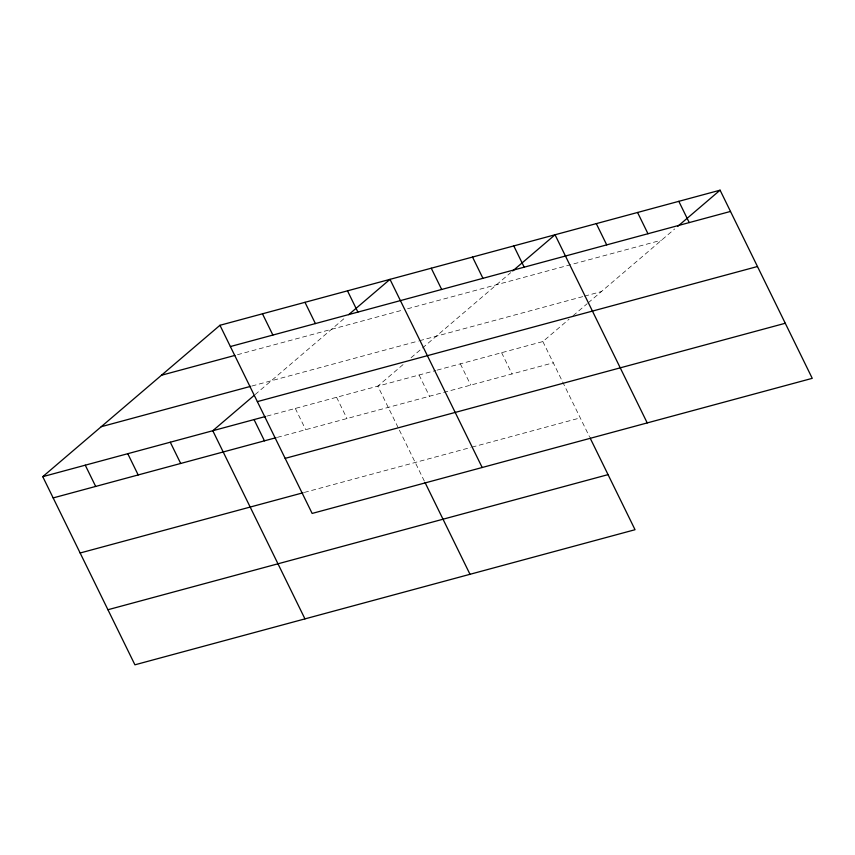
<?xml version="1.0" encoding="UTF-8"?>
<svg xmlns="http://www.w3.org/2000/svg" width="855" height="855" viewBox="0 0 855 855"><rect width="100%" height="100%" fill="white"/><g stroke="black" fill="none" stroke-linecap="round" stroke-linejoin="round"><path stroke-width="0.64" stroke-dasharray="4.28 3.21" d="M255.132 394.561L345.634 317.248M403.036 364.615L377.825 386.15L398.793 428.954M411.095 357.721L510.67 272.67M437.14 370.119L542.861 341.562L569.077 319.172M573.107 315.719L587.225 303.664M588.24 302.809L674.702 228.948M237.487 354.707L402.438 310.151M407.589 308.762L661.599 240.137M251.947 386L418.255 341.07M419.549 340.718L583.292 296.482M584.585 296.14L601.343 291.608M266.942 416.096L435.847 370.471M277.351 437.354L553.27 362.809M304.337 492.427L470.656 447.496M471.949 447.144L580.256 417.892M542.861 341.562L589.523 436.809M501.607 352.709L512.017 373.956M460.343 363.856L470.752 385.103M419.089 375.003L429.499 396.25M399.381 430.151L424.486 481.386M336.571 397.286L346.98 418.544M295.306 408.434L305.716 429.691"/><path stroke-width="1.28" d="M590.1 437.984L635.041 529.715L134.919 664.816L42.75 476.663L219.959 325.285L720.081 190.184L812.25 378.338L312.139 513.438L219.959 325.285M254.127 395.416L212.788 430.728L304.957 618.881M348.658 314.672L389.998 279.35L482.177 467.503M512.69 270.95L555.045 234.772L647.214 422.915M677.726 226.361L720.081 190.184M230.38 346.542L730.491 211.442M161.488 375.238L234.911 355.413M101.232 426.709L250.654 386.342M257.355 401.615L757.466 266.514M42.75 476.663L265.649 416.449M53.16 497.92L276.058 437.696M285.153 458.366L785.264 323.265M80.146 552.993L303.044 492.779M107.944 609.733L608.055 474.632M678.817 201.331L689.226 222.589M637.563 212.478L647.972 233.736M596.298 223.625L606.708 244.872M513.78 245.919L524.19 267.166M472.526 257.066L482.936 278.313M431.262 268.214L441.672 289.46M347.493 290.839L357.903 312.086M425.063 482.573L469.994 574.293M304.979 302.317L315.399 323.575M262.474 313.806L272.884 335.053M254.053 419.581L264.462 440.838M170.284 442.217L180.694 463.463M127.769 453.695L138.179 474.953M85.265 465.184L95.675 486.431"/></g></svg>
